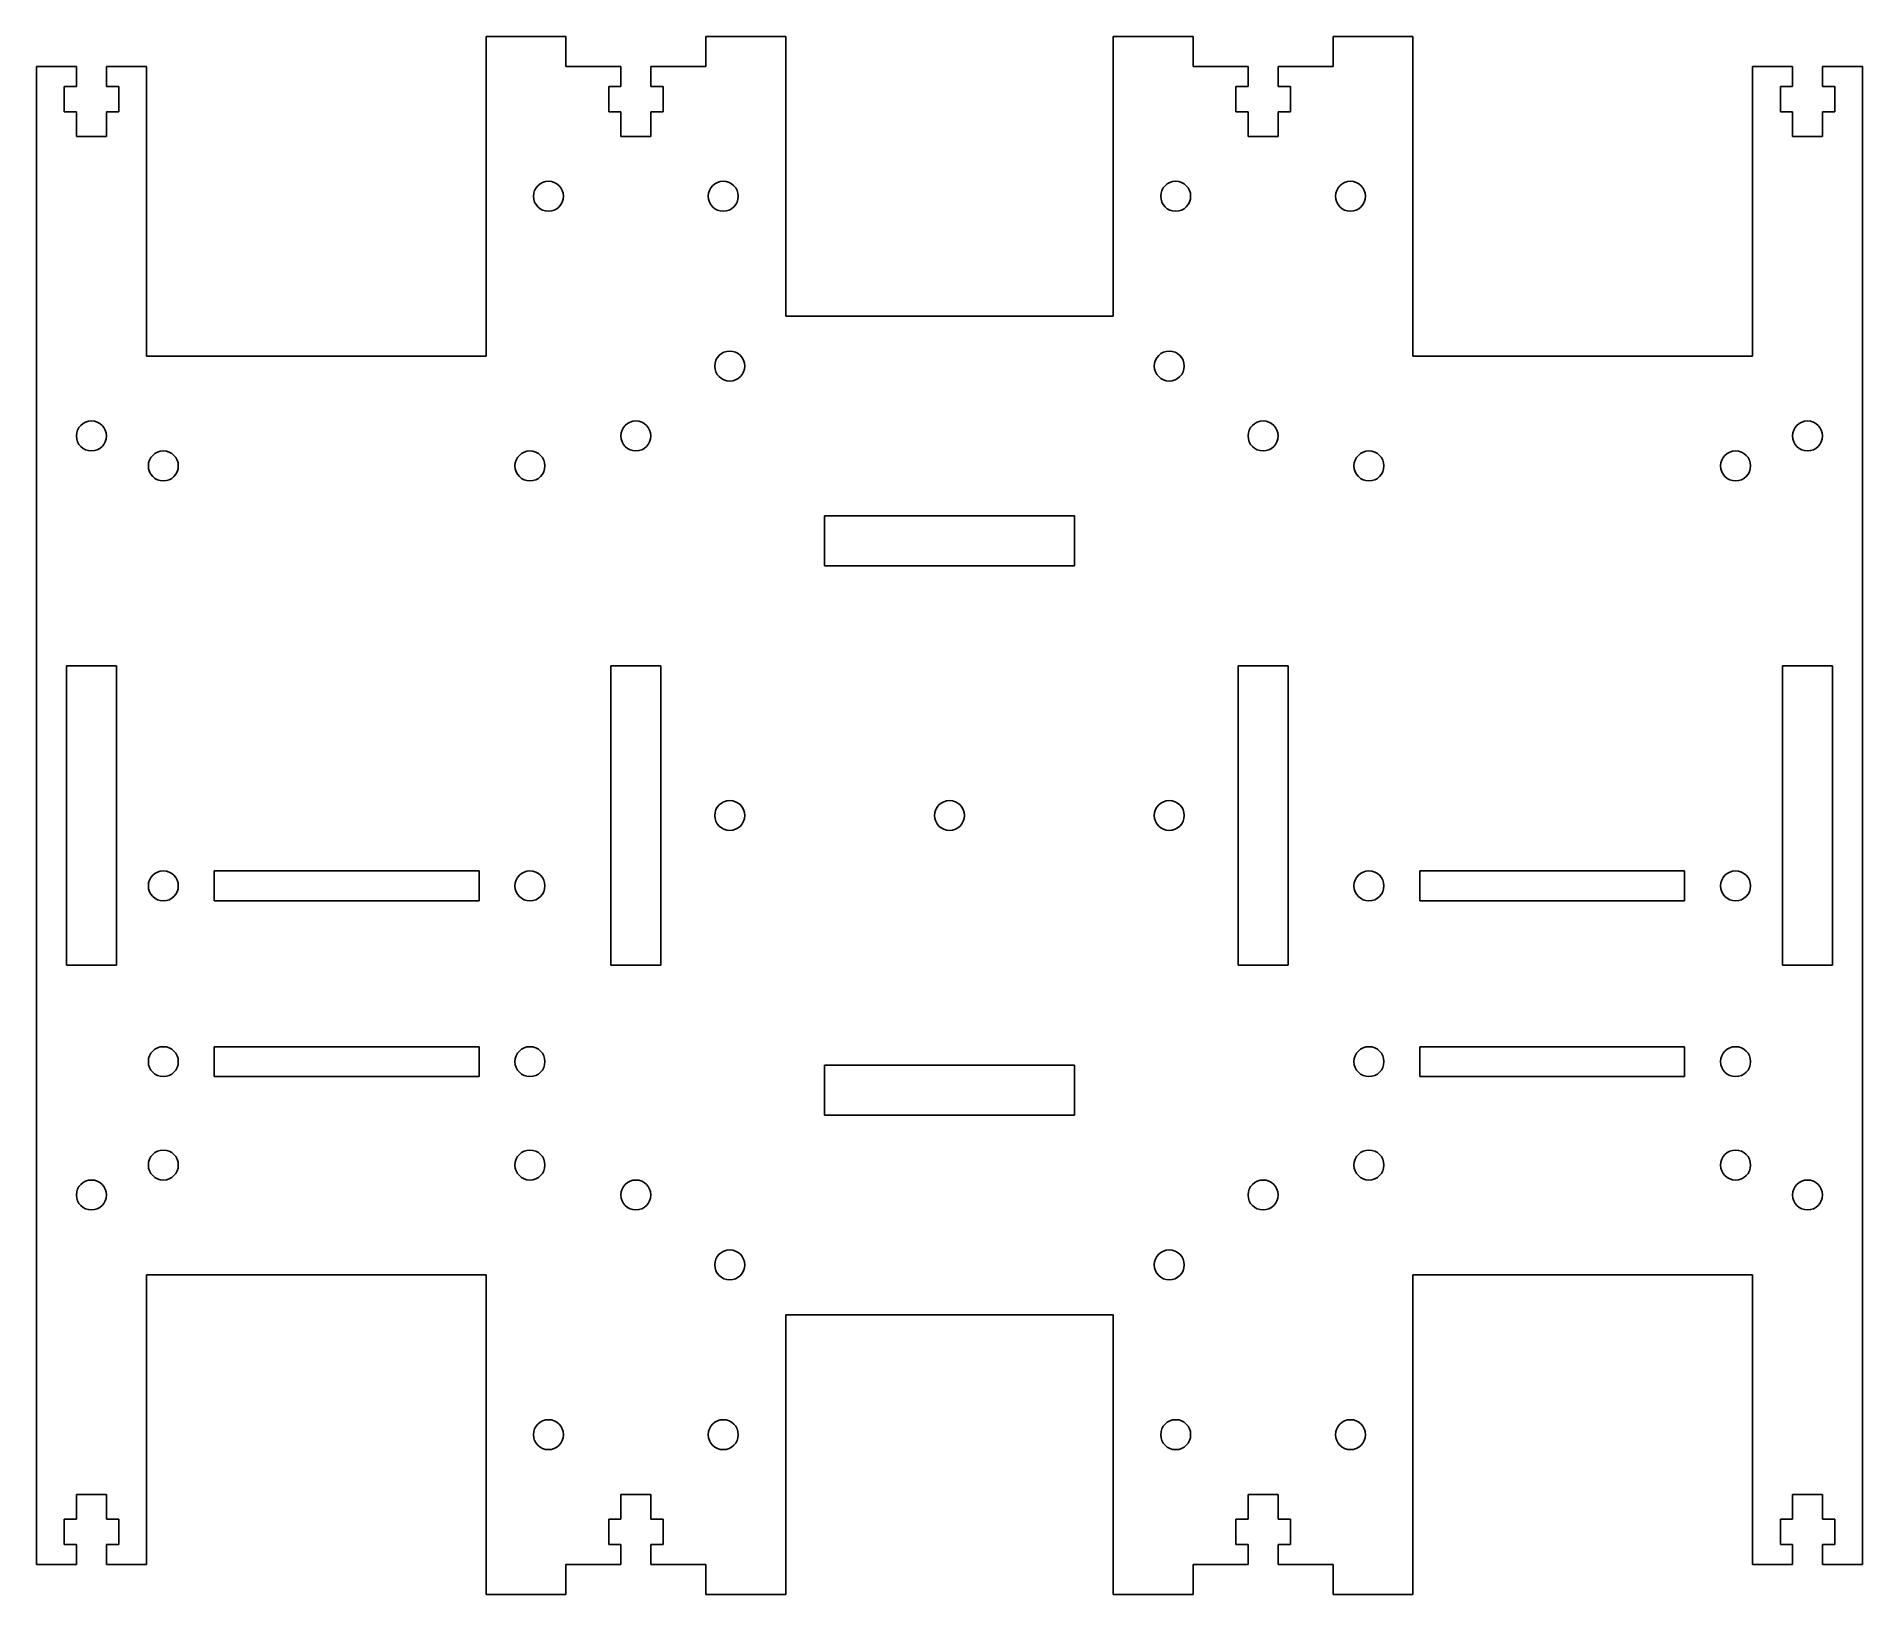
# Model space of a CAD drawing. Header units: millimetres. Extents: x 82 to 265, y 71 to 227.
import ezdxf

# ---------------------------------------------------------------- set-up
doc = ezdxf.new("R2010")
doc.units = ezdxf.units.MM

msp = doc.modelspace()

# ---------------------------------------------------------------- linework, layer by layer
at = {"color": 7, "linetype": 'Continuous', "lineweight": 25}
for p, q in [((126.85, 227.29), (126.85, 195.29)), ((126.85, 227.29), (134.85, 227.29)), ((134.85, 227.29), (134.85, 224.29)), ((148.85, 227.29), (148.85, 224.29)), ((148.85, 227.29), (156.85, 227.29)), ((156.85, 227.29), (156.85, 199.29)), ((189.64, 227.29), (189.64, 199.29)), ((189.64, 227.29), (197.64, 227.29)), ((197.64, 227.29), (197.64, 224.29)), ((211.64, 227.29), (211.64, 224.29)), ((211.64, 227.29), (219.64, 227.29)), ((219.64, 227.29), (219.64, 195.29)), ((81.85, 224.29), (85.85, 224.29)), ((81.85, 224.29), (81.85, 74.29)), ((85.85, 222.29), (85.85, 224.29)), ((88.85, 224.29), (88.85, 222.29)), ((88.85, 224.29), (92.85, 224.29)), ((92.85, 224.29), (92.85, 195.29)), ((134.85, 224.29), (140.35, 224.29)), ((140.35, 222.29), (140.35, 224.29)), ((143.35, 224.29), (143.35, 222.29)), ((143.35, 224.29), (148.85, 224.29)), ((197.64, 224.29), (203.14, 224.29)), ((203.14, 222.29), (203.14, 224.29)), ((206.14, 224.29), (206.14, 222.29)), ((206.14, 224.29), (211.64, 224.29)), ((253.64, 224.29), (257.64, 224.29)), ((253.64, 224.29), (253.64, 195.29)), ((257.64, 222.29), (257.64, 224.29)), ((260.64, 224.29), (260.64, 222.29)), ((260.64, 224.29), (264.64, 224.29)), ((264.64, 224.29), (264.64, 74.29)), ((84.63, 222.29), (85.85, 222.29)), ((84.63, 219.74), (84.63, 222.29)), ((88.85, 222.29), (90.08, 222.29)), ((90.08, 222.29), (90.08, 219.74)), ((139.13, 222.29), (140.35, 222.29)), ((139.13, 219.74), (139.13, 222.29)), ((143.35, 222.29), (144.58, 222.29)), ((144.58, 222.29), (144.58, 219.74)), ((201.92, 222.29), (203.14, 222.29)), ((201.92, 219.74), (201.92, 222.29)), ((206.14, 222.29), (207.37, 222.29)), ((207.37, 222.29), (207.37, 219.74)), ((256.42, 222.29), (257.64, 222.29)), ((256.42, 219.74), (256.42, 222.29)), ((260.64, 222.29), (261.87, 222.29)), ((261.87, 222.29), (261.87, 219.74)), ((85.85, 219.74), (84.63, 219.74)), ((85.85, 217.29), (85.85, 219.74)), ((88.85, 219.74), (88.85, 217.29)), ((90.08, 219.74), (88.85, 219.74)), ((140.35, 219.74), (139.13, 219.74)), ((140.35, 217.29), (140.35, 219.74)), ((143.35, 219.74), (143.35, 217.29)), ((144.58, 219.74), (143.35, 219.74)), ((203.14, 219.74), (201.92, 219.74)), ((203.14, 217.29), (203.14, 219.74)), ((206.14, 219.74), (206.14, 217.29)), ((207.37, 219.74), (206.14, 219.74)), ((257.64, 219.74), (256.42, 219.74)), ((257.64, 217.29), (257.64, 219.74)), ((260.64, 219.74), (260.64, 217.29)), ((261.87, 219.74), (260.64, 219.74)), ((88.85, 217.29), (85.85, 217.29)), ((143.35, 217.29), (140.35, 217.29)), ((206.14, 217.29), (203.14, 217.29)), ((260.64, 217.29), (257.64, 217.29)), ((156.85, 199.29), (189.64, 199.29)), ((126.85, 195.29), (92.85, 195.29)), ((253.64, 195.29), (219.64, 195.29)), ((160.75, 174.29), (160.75, 179.29)), ((160.75, 179.29), (185.75, 179.29)), ((185.75, 179.29), (185.75, 174.29)), ((185.75, 174.29), (160.75, 174.29)), ((84.85, 164.29), (89.85, 164.29)), ((84.85, 134.29), (84.85, 164.29)), ((89.85, 164.29), (89.85, 134.29)), ((139.35, 164.29), (144.35, 164.29)), ((139.35, 134.29), (139.35, 164.29)), ((144.35, 164.29), (144.35, 134.29)), ((202.14, 164.29), (207.14, 164.29)), ((202.14, 134.29), (202.14, 164.29)), ((207.14, 164.29), (207.14, 134.29)), ((256.64, 164.29), (261.64, 164.29)), ((256.64, 134.29), (256.64, 164.29)), ((261.64, 164.29), (261.64, 134.29)), ((99.65, 143.74), (126.15, 143.74)), ((99.65, 140.74), (99.65, 143.74)), ((126.15, 143.74), (126.15, 140.74)), ((220.34, 143.74), (246.84, 143.74)), ((220.34, 140.74), (220.34, 143.74)), ((246.84, 143.74), (246.84, 140.74)), ((126.15, 140.74), (99.65, 140.74)), ((246.84, 140.74), (220.34, 140.74)), ((89.85, 134.29), (84.85, 134.29)), ((144.35, 134.29), (139.35, 134.29)), ((207.14, 134.29), (202.14, 134.29)), ((261.64, 134.29), (256.64, 134.29)), ((99.65, 126.14), (126.15, 126.14)), ((99.65, 123.14), (99.65, 126.14)), ((126.15, 126.14), (126.15, 123.14)), ((220.34, 126.14), (246.84, 126.14)), ((220.34, 123.14), (220.34, 126.14)), ((246.84, 126.14), (246.84, 123.14)), ((126.15, 123.14), (99.65, 123.14)), ((160.75, 124.29), (185.75, 124.29)), ((160.75, 119.29), (160.75, 124.29)), ((185.75, 124.29), (185.75, 119.29)), ((246.84, 123.14), (220.34, 123.14)), ((185.75, 119.29), (160.75, 119.29)), ((92.85, 103.29), (126.85, 103.29)), ((92.85, 103.29), (92.85, 74.29)), ((126.85, 103.29), (126.85, 71.29)), ((219.64, 103.29), (253.64, 103.29)), ((219.64, 103.29), (219.64, 71.29)), ((253.64, 103.29), (253.64, 74.29)), ((156.85, 99.29), (156.85, 71.29)), ((156.85, 99.29), (189.64, 99.29)), ((189.64, 99.29), (189.64, 71.29)), ((85.85, 81.29), (88.85, 81.29)), ((85.85, 78.84), (85.85, 81.29)), ((88.85, 81.29), (88.85, 78.84)), ((140.35, 81.29), (143.35, 81.29)), ((140.35, 78.84), (140.35, 81.29)), ((143.35, 81.29), (143.35, 78.84)), ((203.14, 81.29), (206.14, 81.29)), ((203.14, 78.84), (203.14, 81.29)), ((206.14, 81.29), (206.14, 78.84)), ((257.64, 81.29), (260.64, 81.29)), ((257.64, 78.84), (257.64, 81.29)), ((260.64, 81.29), (260.64, 78.84)), ((84.63, 78.84), (85.85, 78.84)), ((84.63, 76.29), (84.63, 78.84)), ((88.85, 78.84), (90.08, 78.84)), ((90.08, 78.84), (90.08, 76.29)), ((139.13, 78.84), (140.35, 78.84)), ((139.13, 76.29), (139.13, 78.84)), ((143.35, 78.84), (144.58, 78.84)), ((144.58, 78.84), (144.58, 76.29)), ((201.92, 78.84), (203.14, 78.84)), ((201.92, 76.29), (201.92, 78.84)), ((206.14, 78.84), (207.37, 78.84)), ((207.37, 78.84), (207.37, 76.29)), ((256.42, 78.84), (257.64, 78.84)), ((256.42, 76.29), (256.42, 78.84)), ((260.64, 78.84), (261.87, 78.84)), ((261.87, 78.84), (261.87, 76.29)), ((85.85, 76.29), (84.63, 76.29)), ((85.85, 74.29), (85.85, 76.29)), ((88.85, 76.29), (88.85, 74.29)), ((90.08, 76.29), (88.85, 76.29)), ((140.35, 76.29), (139.13, 76.29)), ((140.35, 74.29), (140.35, 76.29)), ((143.35, 76.29), (143.35, 74.29)), ((144.58, 76.29), (143.35, 76.29)), ((203.14, 76.29), (201.92, 76.29)), ((203.14, 74.29), (203.14, 76.29)), ((206.14, 76.29), (206.14, 74.29)), ((207.37, 76.29), (206.14, 76.29)), ((257.64, 76.29), (256.42, 76.29)), ((257.64, 74.29), (257.64, 76.29)), ((260.64, 76.29), (260.64, 74.29)), ((261.87, 76.29), (260.64, 76.29)), ((81.85, 74.29), (85.85, 74.29)), ((88.85, 74.29), (92.85, 74.29)), ((134.85, 71.29), (134.85, 74.29)), ((134.85, 74.29), (140.35, 74.29)), ((143.35, 74.29), (148.85, 74.29)), ((148.85, 71.29), (148.85, 74.29)), ((197.64, 71.29), (197.64, 74.29)), ((197.64, 74.29), (203.14, 74.29)), ((206.14, 74.29), (211.64, 74.29)), ((211.64, 71.29), (211.64, 74.29)), ((253.64, 74.29), (257.64, 74.29)), ((260.64, 74.29), (264.64, 74.29)), ((134.85, 71.29), (126.85, 71.29)), ((156.85, 71.29), (148.85, 71.29)), ((197.64, 71.29), (189.64, 71.29)), ((219.64, 71.29), (211.64, 71.29))]:
    msp.add_line(p, q, dxfattribs=at)
for centre in [(133.1, 211.29), (150.6, 211.29), (195.89, 211.29), (213.39, 211.29), (151.25, 194.29), (195.25, 194.29), (87.35, 187.29), (141.85, 187.29), (204.64, 187.29), (259.14, 187.29), (94.55, 184.29), (131.25, 184.29), (215.24, 184.29), (251.94, 184.29), (151.25, 149.29), (173.25, 149.29), (195.25, 149.29), (94.55, 142.24), (131.25, 142.24), (215.24, 142.24), (251.94, 142.24), (94.55, 124.64), (131.25, 124.64), (215.24, 124.64), (251.94, 124.64), (94.55, 114.29), (131.25, 114.29), (215.24, 114.29), (251.94, 114.29), (87.35, 111.29), (141.85, 111.29), (204.64, 111.29), (259.14, 111.29), (151.25, 104.29), (195.25, 104.29), (133.1, 87.29), (150.6, 87.29), (195.89, 87.29), (213.39, 87.29)]:
    msp.add_circle(centre, 1.5, dxfattribs=at)

doc.saveas('drawing.dxf')
